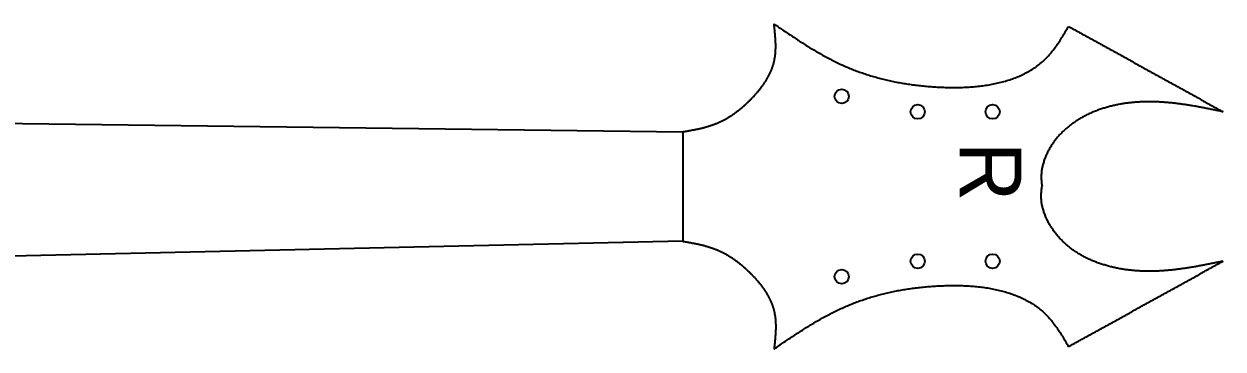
# Model space of a CAD drawing. Extents: x 19 to 405, y 18 to 182.
# Drawn here: x 249.8 to 405.4, y 62.7 to 104.9 of the extents above; entities that cross this region are included whole.
import ezdxf

# ---------------------------------------------------------------- set-up
doc = ezdxf.new("R2010")
doc.units = 0
doc.layers.get('0').update_dxf_attribs({"linetype": 'CONTINUOUS'})

msp = doc.modelspace()

# ---------------------------------------------------------------- linework, layer by layer
for p, q in [((196.4631, 92.6347), (335.2717, 90.8984)), ((335.2717, 90.8984), (335.2717, 76.7033)), ((335.2717, 76.7033), (196.4631, 73.5869))]:
    msp.add_line(p, q)
for points in [[(335.272, 90.8984, 0), (335.364, 90.9145, 0), (335.456, 90.9306, 0), (335.548, 90.9467, 0), (335.64, 90.9629, 0), (335.732, 90.9791, 0), (335.824, 90.9954, 0), (335.916, 91.0119, 0), (336.008, 91.0284, 0), (336.1, 91.045, 0), (336.191, 91.0618, 0), (336.283, 91.0787, 0), (336.375, 91.0958, 0), (336.466, 91.1131, 0), (336.558, 91.1306, 0), (336.649, 91.1483, 0), (336.741, 91.1663, 0), (336.832, 91.1845, 0), (336.923, 91.2029, 0), (337.014, 91.2217, 0), (337.105, 91.2407, 0), (337.196, 91.26, 0), (337.286, 91.2797, 0), (337.377, 91.2997, 0), (337.467, 91.3201, 0), (337.557, 91.3408, 0), (337.647, 91.362, 0), (337.737, 91.3835, 0), (337.827, 91.4054, 0), (337.916, 91.4278, 0), (338.006, 91.4507, 0), (338.095, 91.474, 0), (338.184, 91.4978, 0), (338.272, 91.5221, 0), (338.361, 91.5469, 0), (338.449, 91.5722, 0), (338.537, 91.5981, 0), (338.625, 91.6245, 0), (338.713, 91.6515, 0), (338.8, 91.6791, 0), (338.887, 91.7073, 0), (338.974, 91.7361, 0), (339.061, 91.7656, 0), (339.147, 91.7957, 0), (339.233, 91.8265, 0), (339.319, 91.858, 0), (339.405, 91.8901, 0), (339.49, 91.923, 0), (339.575, 91.9566, 0), (339.659, 91.991, 0), (339.744, 92.0261, 0), (339.828, 92.0619, 0), (339.911, 92.0985, 0), (339.995, 92.1357, 0), (340.078, 92.1737, 0), (340.161, 92.2124, 0), (340.243, 92.2518, 0), (340.325, 92.2919, 0), (340.407, 92.3327, 0), (340.489, 92.3742, 0), (340.57, 92.4163, 0), (340.651, 92.4592, 0), (340.732, 92.5026, 0), (340.812, 92.5468, 0), (340.892, 92.5916, 0), (340.972, 92.6371, 0), (341.052, 92.6832, 0), (341.131, 92.7299, 0), (341.21, 92.7773, 0), (341.288, 92.8253, 0), (341.367, 92.8739, 0), (341.445, 92.9231, 0), (341.522, 92.9729, 0), (341.6, 93.0233, 0), (341.677, 93.0744, 0), (341.754, 93.126, 0), (341.83, 93.1782, 0), (341.907, 93.2309, 0), (341.982, 93.2843, 0), (342.058, 93.3382, 0), (342.133, 93.3927, 0), (342.208, 93.4477, 0), (342.283, 93.5032, 0), (342.358, 93.5593, 0), (342.432, 93.616, 0), (342.506, 93.6732, 0), (342.579, 93.7308, 0), (342.653, 93.789, 0), (342.726, 93.8478, 0), (342.798, 93.907, 0), (342.871, 93.9667, 0), (342.943, 94.0269, 0), (343.015, 94.0876, 0), (343.086, 94.1488, 0), (343.157, 94.2104, 0), (343.228, 94.2726, 0), (343.299, 94.3352, 0), (343.369, 94.3982, 0), (343.439, 94.4617, 0), (343.509, 94.5256, 0), (343.579, 94.59, 0), (343.648, 94.6548, 0), (343.717, 94.72, 0), (343.785, 94.7857, 0), (343.854, 94.8517, 0), (343.922, 94.9182, 0), (343.99, 94.9851, 0), (344.057, 95.0524, 0), (344.124, 95.12, 0), (344.191, 95.1881, 0), (344.258, 95.2565, 0), (344.324, 95.3253, 0), (344.39, 95.3945, 0), (344.455, 95.4641, 0), (344.52, 95.5341, 0), (344.585, 95.6044, 0), (344.65, 95.6751, 0), (344.713, 95.7462, 0), (344.777, 95.8177, 0), (344.84, 95.8895, 0), (344.903, 95.9617, 0), (344.965, 96.0343, 0), (345.026, 96.1072, 0), (345.087, 96.1804, 0), (345.148, 96.2541, 0), (345.208, 96.3281, 0), (345.268, 96.4024, 0), (345.327, 96.4771, 0), (345.385, 96.5521, 0), (345.443, 96.6275, 0), (345.5, 96.7032, 0), (345.556, 96.7793, 0), (345.612, 96.8557, 0), (345.668, 96.9324, 0), (345.722, 97.0095, 0), (345.776, 97.0869, 0), (345.829, 97.1647, 0), (345.882, 97.2428, 0), (345.934, 97.3212, 0), (345.985, 97.3999, 0), (346.035, 97.4789, 0), (346.085, 97.5583, 0), (346.134, 97.638, 0), (346.182, 97.718, 0), (346.229, 97.7983, 0), (346.275, 97.8789, 0), (346.321, 97.9599, 0), (346.365, 98.0411, 0), (346.409, 98.1226, 0), (346.452, 98.2045, 0), (346.494, 98.2867, 0), (346.535, 98.3691, 0), (346.576, 98.4519, 0), (346.615, 98.5349, 0), (346.653, 98.6182, 0), (346.691, 98.7019, 0), (346.727, 98.7858, 0), (346.763, 98.87, 0), (346.797, 98.9545, 0), (346.83, 99.0392, 0), (346.863, 99.1243, 0), (346.894, 99.2096, 0), (346.924, 99.2952, 0), (346.954, 99.381, 0), (346.982, 99.4672, 0), (347.009, 99.5536, 0), (347.035, 99.6403, 0), (347.059, 99.7272, 0), (347.083, 99.8144, 0), (347.105, 99.9019, 0), (347.127, 99.9896, 0), (347.147, 100.078, 0), (347.166, 100.166, 0), (347.183, 100.254, 0), (347.2, 100.343, 0), (347.216, 100.432, 0), (347.23, 100.521, 0), (347.244, 100.61, 0), (347.256, 100.7, 0), (347.268, 100.79, 0), (347.278, 100.88, 0), (347.288, 100.97, 0), (347.296, 101.061, 0), (347.304, 101.151, 0), (347.311, 101.242, 0), (347.317, 101.333, 0), (347.322, 101.424, 0), (347.326, 101.516, 0), (347.329, 101.607, 0), (347.332, 101.699, 0), (347.334, 101.791, 0), (347.335, 101.883, 0), (347.336, 101.975, 0), (347.335, 102.068, 0), (347.335, 102.16, 0), (347.333, 102.253, 0), (347.331, 102.346, 0), (347.328, 102.439, 0), (347.325, 102.532, 0), (347.321, 102.625, 0), (347.317, 102.718, 0), (347.312, 102.811, 0), (347.306, 102.905, 0), (347.3, 102.999, 0), (347.294, 103.092, 0), (347.287, 103.186, 0), (347.28, 103.28, 0), (347.273, 103.374, 0), (347.265, 103.468, 0), (347.257, 103.562, 0), (347.248, 103.656, 0), (347.239, 103.75, 0), (347.23, 103.845, 0), (347.221, 103.939, 0), (347.211, 104.033, 0), (347.202, 104.128, 0), (347.192, 104.222, 0), (347.182, 104.317, 0), (347.171, 104.411, 0), (347.161, 104.506, 0), (347.151, 104.6, 0), (347.14, 104.695, 0), (347.13, 104.79, 0), (347.119, 104.884, 0)], [(347.119, 104.884, 0), (347.279, 104.775, 0), (347.438, 104.666, 0), (347.598, 104.557, 0), (347.758, 104.448, 0), (347.917, 104.34, 0), (348.077, 104.231, 0), (348.237, 104.122, 0), (348.397, 104.014, 0), (348.557, 103.906, 0), (348.717, 103.798, 0), (348.877, 103.69, 0), (349.037, 103.582, 0), (349.197, 103.475, 0), (349.357, 103.368, 0), (349.518, 103.261, 0), (349.678, 103.155, 0), (349.839, 103.049, 0), (350, 102.943, 0), (350.161, 102.838, 0), (350.322, 102.733, 0), (350.483, 102.628, 0), (350.645, 102.524, 0), (350.807, 102.421, 0), (350.968, 102.318, 0), (351.131, 102.215, 0), (351.293, 102.113, 0), (351.455, 102.012, 0), (351.618, 101.911, 0), (351.781, 101.811, 0), (351.944, 101.711, 0), (352.108, 101.612, 0), (352.271, 101.514, 0), (352.435, 101.417, 0), (352.599, 101.32, 0), (352.764, 101.224, 0), (352.929, 101.128, 0), (353.094, 101.034, 0), (353.259, 100.94, 0), (353.425, 100.847, 0), (353.591, 100.755, 0), (353.757, 100.664, 0), (353.924, 100.573, 0), (354.091, 100.484, 0), (354.258, 100.395, 0), (354.426, 100.308, 0), (354.594, 100.221, 0), (354.763, 100.136, 0), (354.932, 100.051, 0), (355.101, 99.9677, 0), (355.27, 99.8853, 0), (355.441, 99.8039, 0), (355.611, 99.7236, 0), (355.782, 99.6445, 0), (355.953, 99.5664, 0), (356.125, 99.4894, 0), (356.297, 99.4136, 0), (356.47, 99.3388, 0), (356.643, 99.2651, 0), (356.817, 99.1925, 0), (356.99, 99.121, 0), (357.165, 99.0505, 0), (357.34, 98.9811, 0), (357.515, 98.9129, 0), (357.691, 98.8456, 0), (357.867, 98.7795, 0), (358.043, 98.7144, 0), (358.22, 98.6504, 0), (358.398, 98.5874, 0), (358.576, 98.5255, 0), (358.754, 98.4647, 0), (358.933, 98.4049, 0), (359.112, 98.3461, 0), (359.292, 98.2884, 0), (359.472, 98.2318, 0), (359.652, 98.1761, 0), (359.833, 98.1216, 0), (360.015, 98.068, 0), (360.197, 98.0155, 0), (360.379, 97.964, 0), (360.562, 97.9136, 0), (360.746, 97.8641, 0), (360.929, 97.8157, 0), (361.114, 97.7683, 0), (361.299, 97.7219, 0), (361.484, 97.6766, 0), (361.67, 97.6322, 0), (361.856, 97.5889, 0), (362.042, 97.5465, 0), (362.23, 97.5052, 0), (362.417, 97.4648, 0), (362.605, 97.4255, 0), (362.794, 97.3871, 0), (362.983, 97.3498, 0), (363.173, 97.3134, 0), (363.363, 97.278, 0), (363.553, 97.2436, 0), (363.744, 97.2102, 0), (363.936, 97.1777, 0), (364.128, 97.1462, 0), (364.32, 97.1157, 0), (364.513, 97.0862, 0), (364.707, 97.0576, 0), (364.901, 97.03, 0), (365.095, 97.0033, 0), (365.291, 96.9776, 0), (365.486, 96.9528, 0), (365.682, 96.929, 0), (365.879, 96.9062, 0), (366.076, 96.8843, 0), (366.273, 96.8633, 0), (366.471, 96.8433, 0), (366.67, 96.8242, 0), (366.869, 96.8061, 0), (367.069, 96.7888, 0), (367.269, 96.7725, 0), (367.47, 96.7572, 0), (367.671, 96.7427, 0), (367.873, 96.7292, 0), (368.075, 96.7166, 0), (368.278, 96.7049, 0), (368.481, 96.6942, 0), (368.684, 96.6845, 0), (368.888, 96.6758, 0), (369.093, 96.6681, 0), (369.297, 96.6614, 0), (369.502, 96.6559, 0), (369.708, 96.6514, 0), (369.913, 96.6481, 0), (370.119, 96.6459, 0), (370.324, 96.6449, 0), (370.53, 96.645, 0), (370.736, 96.6464, 0), (370.942, 96.6491, 0), (371.148, 96.653, 0), (371.354, 96.6582, 0), (371.559, 96.6648, 0), (371.765, 96.6726, 0), (371.97, 96.6819, 0), (372.176, 96.6925, 0), (372.381, 96.7045, 0), (372.585, 96.718, 0), (372.79, 96.7329, 0), (372.994, 96.7493, 0), (373.197, 96.7672, 0), (373.401, 96.7867, 0), (373.603, 96.8077, 0), (373.806, 96.8302, 0), (374.008, 96.8544, 0), (374.209, 96.8802, 0), (374.409, 96.9077, 0), (374.609, 96.9368, 0), (374.809, 96.9677, 0), (375.007, 97.0002, 0), (375.205, 97.0345, 0), (375.402, 97.0706, 0), (375.598, 97.1084, 0), (375.794, 97.1481, 0), (375.988, 97.1896, 0), (376.181, 97.233, 0), (376.374, 97.2783, 0), (376.565, 97.3254, 0), (376.756, 97.3746, 0), (376.945, 97.4256, 0), (377.134, 97.4787, 0), (377.321, 97.5338, 0), (377.507, 97.5909, 0), (377.691, 97.65, 0), (377.875, 97.7113, 0), (378.057, 97.7746, 0), (378.238, 97.8401, 0), (378.417, 97.9077, 0), (378.595, 97.9775, 0), (378.772, 98.0495, 0), (378.947, 98.1237, 0), (379.12, 98.2001, 0), (379.292, 98.2789, 0), (379.462, 98.3599, 0), (379.631, 98.4432, 0), (379.798, 98.5289, 0), (379.964, 98.6169, 0), (380.127, 98.7074, 0), (380.289, 98.8002, 0), (380.449, 98.8955, 0), (380.607, 98.9932, 0), (380.763, 99.0935, 0), (380.918, 99.1962, 0), (381.07, 99.3015, 0), (381.221, 99.4093, 0), (381.369, 99.5197, 0), (381.515, 99.6327, 0), (381.659, 99.7483, 0), (381.801, 99.8666, 0), (381.941, 99.9876, 0), (382.079, 100.111, 0), (382.214, 100.238, 0), (382.347, 100.367, 0), (382.478, 100.499, 0), (382.606, 100.633, 0), (382.732, 100.771, 0), (382.856, 100.91, 0), (382.978, 101.052, 0), (383.098, 101.197, 0), (383.217, 101.343, 0), (383.333, 101.492, 0), (383.448, 101.643, 0), (383.561, 101.796, 0), (383.673, 101.95, 0), (383.783, 102.106, 0), (383.892, 102.264, 0), (384, 102.423, 0), (384.106, 102.583, 0), (384.212, 102.745, 0), (384.316, 102.908, 0), (384.42, 103.071, 0), (384.523, 103.236, 0), (384.625, 103.402, 0), (384.727, 103.568, 0), (384.828, 103.735, 0), (384.928, 103.903, 0), (385.028, 104.071, 0), (385.128, 104.239, 0), (385.228, 104.408, 0), (385.328, 104.576, 0)], [(385.328, 104.576, 0), (385.486, 104.489, 0), (385.643, 104.402, 0), (385.801, 104.315, 0), (385.959, 104.227, 0), (386.116, 104.14, 0), (386.274, 104.053, 0), (386.432, 103.965, 0), (386.59, 103.878, 0), (386.747, 103.791, 0), (386.905, 103.704, 0), (387.063, 103.616, 0), (387.22, 103.529, 0), (387.378, 103.442, 0), (387.536, 103.355, 0), (387.694, 103.267, 0), (387.851, 103.18, 0), (388.009, 103.093, 0), (388.167, 103.006, 0), (388.324, 102.918, 0), (388.482, 102.831, 0), (388.64, 102.744, 0), (388.797, 102.657, 0), (388.955, 102.569, 0), (389.113, 102.482, 0), (389.271, 102.395, 0), (389.428, 102.307, 0), (389.586, 102.22, 0), (389.744, 102.133, 0), (389.901, 102.046, 0), (390.059, 101.958, 0), (390.217, 101.871, 0), (390.375, 101.784, 0), (390.532, 101.697, 0), (390.69, 101.609, 0), (390.848, 101.522, 0), (391.005, 101.435, 0), (391.163, 101.348, 0), (391.321, 101.26, 0), (391.478, 101.173, 0), (391.636, 101.086, 0), (391.794, 100.999, 0), (391.952, 100.911, 0), (392.109, 100.824, 0), (392.267, 100.737, 0), (392.425, 100.649, 0), (392.582, 100.562, 0), (392.74, 100.475, 0), (392.898, 100.388, 0), (393.056, 100.3, 0), (393.213, 100.213, 0), (393.371, 100.126, 0), (393.529, 100.039, 0), (393.686, 99.9514, 0), (393.844, 99.8641, 0), (394.002, 99.7768, 0), (394.16, 99.6896, 0), (394.317, 99.6023, 0), (394.475, 99.515, 0), (394.633, 99.4278, 0), (394.79, 99.3405, 0), (394.948, 99.2533, 0), (395.106, 99.166, 0), (395.263, 99.0787, 0), (395.421, 98.9915, 0), (395.579, 98.9042, 0), (395.737, 98.8169, 0), (395.894, 98.7297, 0), (396.052, 98.6424, 0), (396.21, 98.5552, 0), (396.367, 98.4679, 0), (396.525, 98.3806, 0), (396.683, 98.2934, 0), (396.841, 98.2061, 0), (396.998, 98.1188, 0), (397.156, 98.0316, 0), (397.314, 97.9443, 0), (397.471, 97.857, 0), (397.629, 97.7698, 0), (397.787, 97.6825, 0), (397.944, 97.5953, 0), (398.102, 97.508, 0), (398.26, 97.4207, 0), (398.418, 97.3335, 0), (398.575, 97.2462, 0), (398.733, 97.1589, 0), (398.891, 97.0717, 0), (399.048, 96.9844, 0), (399.206, 96.8972, 0), (399.364, 96.8099, 0), (399.522, 96.7226, 0), (399.679, 96.6354, 0), (399.837, 96.5481, 0), (399.995, 96.4608, 0), (400.152, 96.3736, 0), (400.31, 96.2863, 0), (400.468, 96.1991, 0), (400.625, 96.1118, 0), (400.783, 96.0245, 0), (400.941, 95.9373, 0), (401.099, 95.85, 0), (401.256, 95.7627, 0), (401.414, 95.6755, 0), (401.572, 95.5882, 0), (401.729, 95.5009, 0), (401.887, 95.4137, 0), (402.045, 95.3264, 0), (402.203, 95.2392, 0), (402.36, 95.1519, 0), (402.518, 95.0646, 0), (402.676, 94.9774, 0), (402.833, 94.8901, 0), (402.991, 94.8028, 0), (403.149, 94.7156, 0), (403.307, 94.6283, 0), (403.464, 94.5411, 0), (403.622, 94.4538, 0), (403.78, 94.3665, 0), (403.937, 94.2793, 0), (404.095, 94.192, 0), (404.253, 94.1047, 0), (404.41, 94.0175, 0), (404.568, 93.9302, 0), (404.726, 93.843, 0), (404.884, 93.7557, 0), (405.041, 93.6684, 0), (405.199, 93.5812, 0), (405.357, 93.4939, 0)], [(405.357, 93.4939, 0), (405.227, 93.5206, 0), (405.097, 93.5473, 0), (404.968, 93.5739, 0), (404.838, 93.6005, 0), (404.709, 93.6271, 0), (404.579, 93.6536, 0), (404.449, 93.6801, 0), (404.32, 93.7065, 0), (404.19, 93.7328, 0), (404.06, 93.7591, 0), (403.931, 93.7852, 0), (403.801, 93.8112, 0), (403.671, 93.8371, 0), (403.542, 93.8629, 0), (403.412, 93.8885, 0), (403.282, 93.914, 0), (403.152, 93.9394, 0), (403.023, 93.9645, 0), (402.893, 93.9895, 0), (402.763, 94.0143, 0), (402.633, 94.0389, 0), (402.503, 94.0633, 0), (402.373, 94.0875, 0), (402.243, 94.1114, 0), (402.113, 94.1351, 0), (401.984, 94.1585, 0), (401.854, 94.1817, 0), (401.724, 94.2047, 0), (401.593, 94.2273, 0), (401.463, 94.2497, 0), (401.333, 94.2717, 0), (401.203, 94.2935, 0), (401.073, 94.3149, 0), (400.943, 94.3361, 0), (400.812, 94.3568, 0), (400.682, 94.3773, 0), (400.552, 94.3973, 0), (400.421, 94.417, 0), (400.291, 94.4363, 0), (400.161, 94.4553, 0), (400.03, 94.4738, 0), (399.899, 94.492, 0), (399.769, 94.5097, 0), (399.638, 94.527, 0), (399.508, 94.5438, 0), (399.377, 94.5602, 0), (399.246, 94.5762, 0), (399.115, 94.5917, 0), (398.984, 94.6067, 0), (398.853, 94.6212, 0), (398.722, 94.6352, 0), (398.591, 94.6487, 0), (398.46, 94.6617, 0), (398.329, 94.6742, 0), (398.198, 94.6861, 0), (398.066, 94.6975, 0), (397.935, 94.7084, 0), (397.804, 94.7186, 0), (397.672, 94.7283, 0), (397.541, 94.7374, 0), (397.409, 94.7459, 0), (397.277, 94.7539, 0), (397.146, 94.7611, 0), (397.014, 94.7678, 0), (396.882, 94.7738, 0), (396.75, 94.7792, 0), (396.618, 94.784, 0), (396.486, 94.788, 0), (396.354, 94.7914, 0), (396.222, 94.7941, 0), (396.089, 94.7961, 0), (395.957, 94.7974, 0), (395.824, 94.798, 0), (395.692, 94.7979, 0), (395.559, 94.797, 0), (395.427, 94.7954, 0), (395.294, 94.7931, 0), (395.161, 94.7899, 0), (395.028, 94.786, 0), (394.895, 94.7813, 0), (394.762, 94.7758, 0), (394.628, 94.7696, 0), (394.495, 94.7625, 0), (394.362, 94.7545, 0), (394.228, 94.7458, 0), (394.095, 94.7362, 0), (393.961, 94.7257, 0), (393.827, 94.7144, 0), (393.693, 94.7022, 0), (393.56, 94.6891, 0), (393.426, 94.6752, 0), (393.292, 94.6604, 0), (393.158, 94.6446, 0), (393.024, 94.628, 0), (392.889, 94.6105, 0), (392.756, 94.592, 0), (392.622, 94.5727, 0), (392.488, 94.5524, 0), (392.354, 94.5312, 0), (392.22, 94.509, 0), (392.087, 94.4859, 0), (391.953, 94.4619, 0), (391.82, 94.4369, 0), (391.686, 94.411, 0), (391.553, 94.3841, 0), (391.42, 94.3562, 0), (391.288, 94.3273, 0), (391.155, 94.2975, 0), (391.023, 94.2667, 0), (390.891, 94.2349, 0), (390.759, 94.2021, 0), (390.628, 94.1682, 0), (390.496, 94.1334, 0), (390.366, 94.0975, 0), (390.235, 94.0607, 0), (390.105, 94.0228, 0), (389.975, 93.9838, 0), (389.845, 93.9439, 0), (389.716, 93.9028, 0), (389.587, 93.8608, 0), (389.459, 93.8176, 0), (389.331, 93.7734, 0), (389.203, 93.7282, 0), (389.076, 93.6818, 0), (388.95, 93.6344, 0), (388.823, 93.5859, 0), (388.698, 93.5363, 0), (388.573, 93.4856, 0), (388.448, 93.4338, 0), (388.324, 93.3808, 0), (388.2, 93.3268, 0), (388.078, 93.2716, 0), (387.955, 93.2153, 0), (387.833, 93.1579, 0), (387.712, 93.0993, 0), (387.592, 93.0396, 0), (387.472, 92.9787, 0), (387.353, 92.9167, 0), (387.234, 92.8535, 0), (387.116, 92.7892, 0), (386.999, 92.7236, 0), (386.883, 92.6569, 0), (386.767, 92.589, 0), (386.652, 92.5199, 0), (386.538, 92.4496, 0), (386.425, 92.3781, 0), (386.312, 92.3053, 0), (386.201, 92.2314, 0), (386.09, 92.1562, 0), (385.98, 92.0799, 0), (385.871, 92.0022, 0), (385.762, 91.9234, 0), (385.655, 91.8432, 0), (385.548, 91.7619, 0), (385.443, 91.6793, 0), (385.338, 91.5954, 0), (385.235, 91.5102, 0), (385.132, 91.4238, 0), (385.03, 91.336, 0), (384.929, 91.247, 0), (384.83, 91.1567, 0), (384.731, 91.0651, 0), (384.633, 90.9722, 0), (384.537, 90.878, 0), (384.441, 90.7825, 0), (384.347, 90.6856, 0), (384.253, 90.5874, 0), (384.161, 90.4879, 0), (384.07, 90.387, 0), (383.98, 90.2848, 0), (383.891, 90.1813, 0), (383.804, 90.0765, 0), (383.718, 89.9705, 0), (383.633, 89.8633, 0), (383.549, 89.7549, 0), (383.467, 89.6453, 0), (383.386, 89.5347, 0), (383.307, 89.423, 0), (383.229, 89.3102, 0), (383.153, 89.1964, 0), (383.079, 89.0817, 0), (383.006, 88.966, 0), (382.934, 88.8494, 0), (382.865, 88.7319, 0), (382.797, 88.6135, 0), (382.731, 88.4944, 0), (382.667, 88.3744, 0), (382.605, 88.2538, 0), (382.544, 88.1324, 0), (382.486, 88.0103, 0), (382.43, 87.8875, 0), (382.375, 87.7642, 0), (382.323, 87.6402, 0), (382.273, 87.5157, 0), (382.225, 87.3907, 0), (382.179, 87.2652, 0), (382.136, 87.1392, 0), (382.095, 87.0128, 0), (382.056, 86.886, 0), (382.019, 86.7589, 0), (381.985, 86.6314, 0), (381.953, 86.5036, 0), (381.924, 86.3756, 0), (381.897, 86.2473, 0), (381.873, 86.1189, 0), (381.852, 85.9903, 0), (381.833, 85.8615, 0), (381.817, 85.7327, 0), (381.803, 85.6038, 0), (381.793, 85.4748, 0), (381.785, 85.3459, 0), (381.78, 85.217, 0), (381.778, 85.0881, 0), (381.778, 84.9592, 0), (381.781, 84.8304, 0), (381.787, 84.7016, 0), (381.795, 84.5729, 0), (381.805, 84.4441, 0), (381.818, 84.3154, 0), (381.833, 84.1867, 0), (381.85, 84.0581, 0), (381.87, 83.9295, 0), (381.891, 83.8009, 0)], [(405.357, 74.1078, 0), (405.227, 74.0812, 0), (405.097, 74.0545, 0), (404.968, 74.0278, 0), (404.838, 74.0012, 0), (404.709, 73.9746, 0), (404.579, 73.9481, 0), (404.449, 73.9216, 0), (404.32, 73.8952, 0), (404.19, 73.8689, 0), (404.06, 73.8427, 0), (403.931, 73.8165, 0), (403.801, 73.7905, 0), (403.671, 73.7646, 0), (403.542, 73.7388, 0), (403.412, 73.7132, 0), (403.282, 73.6877, 0), (403.152, 73.6624, 0), (403.023, 73.6372, 0), (402.893, 73.6122, 0), (402.763, 73.5874, 0), (402.633, 73.5628, 0), (402.503, 73.5385, 0), (402.373, 73.5143, 0), (402.243, 73.4904, 0), (402.113, 73.4667, 0), (401.984, 73.4432, 0), (401.854, 73.42, 0), (401.724, 73.3971, 0), (401.593, 73.3744, 0), (401.463, 73.3521, 0), (401.333, 73.33, 0), (401.203, 73.3082, 0), (401.073, 73.2868, 0), (400.943, 73.2657, 0), (400.812, 73.2449, 0), (400.682, 73.2245, 0), (400.552, 73.2044, 0), (400.421, 73.1847, 0), (400.291, 73.1654, 0), (400.161, 73.1465, 0), (400.03, 73.1279, 0), (399.899, 73.1098, 0), (399.769, 73.0921, 0), (399.638, 73.0748, 0), (399.508, 73.0579, 0), (399.377, 73.0415, 0), (399.246, 73.0256, 0), (399.115, 73.0101, 0), (398.984, 72.9951, 0), (398.853, 72.9806, 0), (398.722, 72.9665, 0), (398.591, 72.953, 0), (398.46, 72.94, 0), (398.329, 72.9276, 0), (398.198, 72.9156, 0), (398.066, 72.9042, 0), (397.935, 72.8934, 0), (397.804, 72.8831, 0), (397.672, 72.8734, 0), (397.541, 72.8643, 0), (397.409, 72.8558, 0), (397.277, 72.8479, 0), (397.146, 72.8406, 0), (397.014, 72.8339, 0), (396.882, 72.8279, 0), (396.75, 72.8225, 0), (396.618, 72.8178, 0), (396.486, 72.8137, 0), (396.354, 72.8103, 0), (396.222, 72.8076, 0), (396.089, 72.8056, 0), (395.957, 72.8043, 0), (395.824, 72.8037, 0), (395.692, 72.8038, 0), (395.559, 72.8047, 0), (395.427, 72.8063, 0), (395.294, 72.8087, 0), (395.161, 72.8118, 0), (395.028, 72.8157, 0), (394.895, 72.8204, 0), (394.762, 72.8259, 0), (394.628, 72.8322, 0), (394.495, 72.8393, 0), (394.362, 72.8472, 0), (394.228, 72.856, 0), (394.095, 72.8656, 0), (393.961, 72.876, 0), (393.827, 72.8874, 0), (393.693, 72.8995, 0), (393.56, 72.9126, 0), (393.426, 72.9266, 0), (393.292, 72.9414, 0), (393.158, 72.9571, 0), (393.024, 72.9737, 0), (392.889, 72.9913, 0), (392.756, 73.0097, 0), (392.622, 73.0291, 0), (392.488, 73.0494, 0), (392.354, 73.0706, 0), (392.22, 73.0927, 0), (392.087, 73.1158, 0), (391.953, 73.1398, 0), (391.82, 73.1648, 0), (391.686, 73.1908, 0), (391.553, 73.2177, 0), (391.42, 73.2456, 0), (391.288, 73.2744, 0), (391.155, 73.3042, 0), (391.023, 73.3351, 0), (390.891, 73.3669, 0), (390.759, 73.3997, 0), (390.628, 73.4335, 0), (390.496, 73.4683, 0), (390.366, 73.5042, 0), (390.235, 73.5411, 0), (390.105, 73.579, 0), (389.975, 73.6179, 0), (389.845, 73.6579, 0), (389.716, 73.6989, 0), (389.587, 73.741, 0), (389.459, 73.7841, 0), (389.331, 73.8283, 0), (389.203, 73.8736, 0), (389.076, 73.9199, 0), (388.95, 73.9674, 0), (388.823, 74.0159, 0), (388.698, 74.0655, 0), (388.573, 74.1162, 0), (388.448, 74.168, 0), (388.324, 74.2209, 0), (388.2, 74.275, 0), (388.078, 74.3301, 0), (387.955, 74.3864, 0), (387.833, 74.4438, 0), (387.712, 74.5024, 0), (387.592, 74.5621, 0), (387.472, 74.623, 0), (387.353, 74.685, 0), (387.234, 74.7482, 0), (387.116, 74.8126, 0), (386.999, 74.8781, 0), (386.883, 74.9449, 0), (386.767, 75.0128, 0), (386.652, 75.0819, 0), (386.538, 75.1522, 0), (386.425, 75.2237, 0), (386.312, 75.2964, 0), (386.201, 75.3703, 0), (386.09, 75.4455, 0), (385.98, 75.5219, 0), (385.871, 75.5995, 0), (385.762, 75.6784, 0), (385.655, 75.7585, 0), (385.548, 75.8399, 0), (385.443, 75.9225, 0), (385.338, 76.0064, 0), (385.235, 76.0915, 0), (385.132, 76.178, 0), (385.03, 76.2657, 0), (384.929, 76.3547, 0), (384.83, 76.445, 0), (384.731, 76.5366, 0), (384.633, 76.6295, 0), (384.537, 76.7238, 0), (384.441, 76.8193, 0), (384.347, 76.9162, 0), (384.253, 77.0143, 0), (384.161, 77.1139, 0), (384.07, 77.2147, 0), (383.98, 77.3169, 0), (383.891, 77.4205, 0), (383.804, 77.5252, 0), (383.718, 77.6312, 0), (383.633, 77.7385, 0), (383.549, 77.8469, 0), (383.467, 77.9564, 0), (383.386, 78.067, 0), (383.307, 78.1788, 0), (383.229, 78.2915, 0), (383.153, 78.4053, 0), (383.079, 78.5201, 0), (383.006, 78.6358, 0), (382.934, 78.7524, 0), (382.865, 78.8699, 0), (382.797, 78.9882, 0), (382.731, 79.1074, 0), (382.667, 79.2273, 0), (382.605, 79.348, 0), (382.544, 79.4694, 0), (382.486, 79.5915, 0), (382.43, 79.7142, 0), (382.375, 79.8376, 0), (382.323, 79.9615, 0), (382.273, 80.086, 0), (382.225, 80.2111, 0), (382.179, 80.3366, 0), (382.136, 80.4626, 0), (382.095, 80.5889, 0), (382.056, 80.7157, 0), (382.019, 80.8429, 0), (381.985, 80.9704, 0), (381.953, 81.0981, 0), (381.924, 81.2262, 0), (381.897, 81.3544, 0), (381.873, 81.4829, 0), (381.852, 81.6115, 0), (381.833, 81.7402, 0), (381.817, 81.8691, 0), (381.803, 81.998, 0), (381.793, 82.1269, 0), (381.785, 82.2559, 0), (381.78, 82.3848, 0), (381.778, 82.5137, 0), (381.778, 82.6425, 0), (381.781, 82.7713, 0), (381.787, 82.9001, 0), (381.795, 83.0289, 0), (381.805, 83.1576, 0), (381.818, 83.2863, 0), (381.833, 83.415, 0), (381.85, 83.5436, 0), (381.87, 83.6723, 0), (381.891, 83.8009, 0)], [(335.272, 76.7033, 0), (335.364, 76.6872, 0), (335.456, 76.6711, 0), (335.548, 76.655, 0), (335.64, 76.6388, 0), (335.732, 76.6226, 0), (335.824, 76.6063, 0), (335.916, 76.5899, 0), (336.008, 76.5734, 0), (336.1, 76.5567, 0), (336.191, 76.54, 0), (336.283, 76.523, 0), (336.375, 76.5059, 0), (336.466, 76.4886, 0), (336.558, 76.4711, 0), (336.649, 76.4534, 0), (336.741, 76.4355, 0), (336.832, 76.4173, 0), (336.923, 76.3988, 0), (337.014, 76.3801, 0), (337.105, 76.3611, 0), (337.196, 76.3417, 0), (337.286, 76.322, 0), (337.377, 76.302, 0), (337.467, 76.2817, 0), (337.557, 76.2609, 0), (337.647, 76.2398, 0), (337.737, 76.2183, 0), (337.827, 76.1963, 0), (337.916, 76.1739, 0), (338.006, 76.1511, 0), (338.095, 76.1278, 0), (338.184, 76.104, 0), (338.272, 76.0797, 0), (338.361, 76.0549, 0), (338.449, 76.0296, 0), (338.537, 76.0037, 0), (338.625, 75.9773, 0), (338.713, 75.9502, 0), (338.8, 75.9226, 0), (338.887, 75.8944, 0), (338.974, 75.8656, 0), (339.061, 75.8362, 0), (339.147, 75.806, 0), (339.233, 75.7753, 0), (339.319, 75.7438, 0), (339.405, 75.7116, 0), (339.49, 75.6787, 0), (339.575, 75.6451, 0), (339.659, 75.6108, 0), (339.744, 75.5757, 0), (339.828, 75.5398, 0), (339.911, 75.5033, 0), (339.995, 75.466, 0), (340.078, 75.428, 0), (340.161, 75.3893, 0), (340.243, 75.3499, 0), (340.325, 75.3098, 0), (340.407, 75.269, 0), (340.489, 75.2276, 0), (340.57, 75.1854, 0), (340.651, 75.1426, 0), (340.732, 75.0991, 0), (340.812, 75.0549, 0), (340.892, 75.0101, 0), (340.972, 74.9647, 0), (341.052, 74.9186, 0), (341.131, 74.8718, 0), (341.21, 74.8245, 0), (341.288, 74.7765, 0), (341.367, 74.7279, 0), (341.445, 74.6787, 0), (341.522, 74.6288, 0), (341.6, 74.5784, 0), (341.677, 74.5274, 0), (341.754, 74.4758, 0), (341.83, 74.4236, 0), (341.907, 74.3708, 0), (341.982, 74.3175, 0), (342.058, 74.2635, 0), (342.133, 74.2091, 0), (342.208, 74.1541, 0), (342.283, 74.0985, 0), (342.358, 74.0424, 0), (342.432, 73.9858, 0), (342.506, 73.9286, 0), (342.579, 73.8709, 0), (342.653, 73.8127, 0), (342.726, 73.754, 0), (342.798, 73.6948, 0), (342.871, 73.635, 0), (342.943, 73.5748, 0), (343.015, 73.5141, 0), (343.086, 73.453, 0), (343.157, 73.3913, 0), (343.228, 73.3292, 0), (343.299, 73.2666, 0), (343.369, 73.2036, 0), (343.439, 73.1401, 0), (343.509, 73.0761, 0), (343.579, 73.0118, 0), (343.648, 72.947, 0), (343.717, 72.8817, 0), (343.785, 72.8161, 0), (343.854, 72.75, 0), (343.922, 72.6835, 0), (343.99, 72.6167, 0), (344.057, 72.5494, 0), (344.124, 72.4817, 0), (344.191, 72.4137, 0), (344.258, 72.3452, 0), (344.324, 72.2764, 0), (344.39, 72.2072, 0), (344.455, 72.1376, 0), (344.52, 72.0677, 0), (344.585, 71.9973, 0), (344.65, 71.9266, 0), (344.713, 71.8555, 0), (344.777, 71.7841, 0), (344.84, 71.7122, 0), (344.903, 71.64, 0), (344.965, 71.5675, 0), (345.026, 71.4946, 0), (345.087, 71.4213, 0), (345.148, 71.3477, 0), (345.208, 71.2737, 0), (345.268, 71.1994, 0), (345.327, 71.1247, 0), (345.385, 71.0496, 0), (345.443, 70.9742, 0), (345.5, 70.8985, 0), (345.556, 70.8225, 0), (345.612, 70.746, 0), (345.668, 70.6693, 0), (345.722, 70.5922, 0), (345.776, 70.5148, 0), (345.829, 70.4371, 0), (345.882, 70.359, 0), (345.934, 70.2806, 0), (345.985, 70.2019, 0), (346.035, 70.1228, 0), (346.085, 70.0435, 0), (346.134, 69.9638, 0), (346.182, 69.8838, 0), (346.229, 69.8035, 0), (346.275, 69.7228, 0), (346.321, 69.6419, 0), (346.365, 69.5606, 0), (346.409, 69.4791, 0), (346.452, 69.3972, 0), (346.494, 69.3151, 0), (346.535, 69.2326, 0), (346.576, 69.1499, 0), (346.615, 69.0668, 0), (346.653, 68.9835, 0), (346.691, 68.8999, 0), (346.727, 68.816, 0), (346.763, 68.7318, 0), (346.797, 68.6473, 0), (346.83, 68.5625, 0), (346.863, 68.4775, 0), (346.894, 68.3922, 0), (346.924, 68.3066, 0), (346.954, 68.2207, 0), (346.982, 68.1346, 0), (347.009, 68.0482, 0), (347.035, 67.9615, 0), (347.059, 67.8745, 0), (347.083, 67.7873, 0), (347.105, 67.6999, 0), (347.127, 67.6122, 0), (347.147, 67.5242, 0), (347.166, 67.436, 0), (347.183, 67.3475, 0), (347.2, 67.2588, 0), (347.216, 67.1698, 0), (347.23, 67.0807, 0), (347.244, 66.9913, 0), (347.256, 66.9016, 0), (347.268, 66.8118, 0), (347.278, 66.7217, 0), (347.288, 66.6315, 0), (347.296, 66.541, 0), (347.304, 66.4504, 0), (347.311, 66.3595, 0), (347.317, 66.2685, 0), (347.322, 66.1773, 0), (347.326, 66.0859, 0), (347.329, 65.9943, 0), (347.332, 65.9025, 0), (347.334, 65.8106, 0), (347.335, 65.7186, 0), (347.336, 65.6264, 0), (347.335, 65.534, 0), (347.335, 65.4415, 0), (347.333, 65.3488, 0), (347.331, 65.2561, 0), (347.328, 65.1632, 0), (347.325, 65.0701, 0), (347.321, 64.977, 0), (347.317, 64.8837, 0), (347.312, 64.7903, 0), (347.306, 64.6968, 0), (347.3, 64.6032, 0), (347.294, 64.5095, 0), (347.287, 64.4158, 0), (347.28, 64.3219, 0), (347.273, 64.2279, 0), (347.265, 64.1339, 0), (347.257, 64.0398, 0), (347.248, 63.9457, 0), (347.239, 63.8514, 0), (347.23, 63.7572, 0), (347.221, 63.6628, 0), (347.211, 63.5684, 0), (347.202, 63.474, 0), (347.192, 63.3795, 0), (347.182, 63.285, 0), (347.171, 63.1905, 0), (347.161, 63.096, 0), (347.151, 63.0014, 0), (347.14, 62.9068, 0), (347.13, 62.8122, 0), (347.119, 62.7176, 0)], [(385.328, 63.0255, 0), (385.486, 63.1127, 0), (385.643, 63.2, 0), (385.801, 63.2872, 0), (385.959, 63.3745, 0), (386.116, 63.4618, 0), (386.274, 63.549, 0), (386.432, 63.6363, 0), (386.59, 63.7236, 0), (386.747, 63.8108, 0), (386.905, 63.8981, 0), (387.063, 63.9853, 0), (387.22, 64.0726, 0), (387.378, 64.1599, 0), (387.536, 64.2471, 0), (387.694, 64.3344, 0), (387.851, 64.4217, 0), (388.009, 64.5089, 0), (388.167, 64.5962, 0), (388.324, 64.6834, 0), (388.482, 64.7707, 0), (388.64, 64.858, 0), (388.797, 64.9452, 0), (388.955, 65.0325, 0), (389.113, 65.1198, 0), (389.271, 65.207, 0), (389.428, 65.2943, 0), (389.586, 65.3816, 0), (389.744, 65.4688, 0), (389.901, 65.5561, 0), (390.059, 65.6433, 0), (390.217, 65.7306, 0), (390.375, 65.8179, 0), (390.532, 65.9051, 0), (390.69, 65.9924, 0), (390.848, 66.0797, 0), (391.005, 66.1669, 0), (391.163, 66.2542, 0), (391.321, 66.3414, 0), (391.478, 66.4287, 0), (391.636, 66.516, 0), (391.794, 66.6032, 0), (391.952, 66.6905, 0), (392.109, 66.7778, 0), (392.267, 66.865, 0), (392.425, 66.9523, 0), (392.582, 67.0395, 0), (392.74, 67.1268, 0), (392.898, 67.2141, 0), (393.056, 67.3013, 0), (393.213, 67.3886, 0), (393.371, 67.4759, 0), (393.529, 67.5631, 0), (393.686, 67.6504, 0), (393.844, 67.7377, 0), (394.002, 67.8249, 0), (394.16, 67.9122, 0), (394.317, 67.9994, 0), (394.475, 68.0867, 0), (394.633, 68.174, 0), (394.79, 68.2612, 0), (394.948, 68.3485, 0), (395.106, 68.4358, 0), (395.263, 68.523, 0), (395.421, 68.6103, 0), (395.579, 68.6975, 0), (395.737, 68.7848, 0), (395.894, 68.8721, 0), (396.052, 68.9593, 0), (396.21, 69.0466, 0), (396.367, 69.1339, 0), (396.525, 69.2211, 0), (396.683, 69.3084, 0), (396.841, 69.3956, 0), (396.998, 69.4829, 0), (397.156, 69.5702, 0), (397.314, 69.6574, 0), (397.471, 69.7447, 0), (397.629, 69.832, 0), (397.787, 69.9192, 0), (397.944, 70.0065, 0), (398.102, 70.0938, 0), (398.26, 70.181, 0), (398.418, 70.2683, 0), (398.575, 70.3555, 0), (398.733, 70.4428, 0), (398.891, 70.5301, 0), (399.048, 70.6173, 0), (399.206, 70.7046, 0), (399.364, 70.7919, 0), (399.522, 70.8791, 0), (399.679, 70.9664, 0), (399.837, 71.0536, 0), (399.995, 71.1409, 0), (400.152, 71.2282, 0), (400.31, 71.3154, 0), (400.468, 71.4027, 0), (400.625, 71.49, 0), (400.783, 71.5772, 0), (400.941, 71.6645, 0), (401.099, 71.7517, 0), (401.256, 71.839, 0), (401.414, 71.9263, 0), (401.572, 72.0135, 0), (401.729, 72.1008, 0), (401.887, 72.1881, 0), (402.045, 72.2753, 0), (402.203, 72.3626, 0), (402.36, 72.4498, 0), (402.518, 72.5371, 0), (402.676, 72.6244, 0), (402.833, 72.7116, 0), (402.991, 72.7989, 0), (403.149, 72.8862, 0), (403.307, 72.9734, 0), (403.464, 73.0607, 0), (403.622, 73.148, 0), (403.78, 73.2352, 0), (403.937, 73.3225, 0), (404.095, 73.4097, 0), (404.253, 73.497, 0), (404.41, 73.5843, 0), (404.568, 73.6715, 0), (404.726, 73.7588, 0), (404.884, 73.8461, 0), (405.041, 73.9333, 0), (405.199, 74.0206, 0), (405.357, 74.1078, 0)], [(347.119, 62.7176, 0), (347.279, 62.8266, 0), (347.438, 62.9356, 0), (347.598, 63.0445, 0), (347.758, 63.1534, 0), (347.917, 63.2622, 0), (348.077, 63.3709, 0), (348.237, 63.4794, 0), (348.397, 63.5878, 0), (348.557, 63.6961, 0), (348.717, 63.8041, 0), (348.877, 63.9119, 0), (349.037, 64.0195, 0), (349.197, 64.1268, 0), (349.357, 64.2338, 0), (349.518, 64.3406, 0), (349.678, 64.447, 0), (349.839, 64.553, 0), (350, 64.6587, 0), (350.161, 64.764, 0), (350.322, 64.8689, 0), (350.483, 64.9734, 0), (350.645, 65.0774, 0), (350.807, 65.1809, 0), (350.968, 65.2839, 0), (351.131, 65.3864, 0), (351.293, 65.4884, 0), (351.455, 65.5898, 0), (351.618, 65.6906, 0), (351.781, 65.7908, 0), (351.944, 65.8904, 0), (352.108, 65.9893, 0), (352.271, 66.0875, 0), (352.435, 66.1851, 0), (352.599, 66.282, 0), (352.764, 66.3781, 0), (352.929, 66.4734, 0), (353.094, 66.568, 0), (353.259, 66.6617, 0), (353.425, 66.7547, 0), (353.591, 66.8468, 0), (353.757, 66.938, 0), (353.924, 67.0284, 0), (354.091, 67.1178, 0), (354.258, 67.2063, 0), (354.426, 67.2938, 0), (354.594, 67.3804, 0), (354.763, 67.466, 0), (354.932, 67.5505, 0), (355.101, 67.634, 0), (355.27, 67.7165, 0), (355.441, 67.7979, 0), (355.611, 67.8781, 0), (355.782, 67.9573, 0), (355.953, 68.0353, 0), (356.125, 68.1123, 0), (356.297, 68.1882, 0), (356.47, 68.263, 0), (356.643, 68.3367, 0), (356.817, 68.4093, 0), (356.99, 68.4808, 0), (357.165, 68.5512, 0), (357.34, 68.6206, 0), (357.515, 68.6889, 0), (357.691, 68.7561, 0), (357.867, 68.8223, 0), (358.043, 68.8873, 0), (358.22, 68.9514, 0), (358.398, 69.0143, 0), (358.576, 69.0762, 0), (358.754, 69.1371, 0), (358.933, 69.1969, 0), (359.112, 69.2556, 0), (359.292, 69.3133, 0), (359.472, 69.37, 0), (359.652, 69.4256, 0), (359.833, 69.4802, 0), (360.015, 69.5337, 0), (360.197, 69.5862, 0), (360.379, 69.6377, 0), (360.562, 69.6882, 0), (360.746, 69.7376, 0), (360.929, 69.786, 0), (361.114, 69.8334, 0), (361.299, 69.8798, 0), (361.484, 69.9252, 0), (361.67, 69.9695, 0), (361.856, 70.0129, 0), (362.042, 70.0552, 0), (362.23, 70.0966, 0), (362.417, 70.1369, 0), (362.605, 70.1762, 0), (362.794, 70.2146, 0), (362.983, 70.252, 0), (363.173, 70.2883, 0), (363.363, 70.3237, 0), (363.553, 70.3582, 0), (363.744, 70.3916, 0), (363.936, 70.424, 0), (364.128, 70.4555, 0), (364.32, 70.486, 0), (364.513, 70.5156, 0), (364.707, 70.5442, 0), (364.901, 70.5718, 0), (365.095, 70.5984, 0), (365.291, 70.6241, 0), (365.486, 70.6489, 0), (365.682, 70.6727, 0), (365.879, 70.6955, 0), (366.076, 70.7175, 0), (366.273, 70.7384, 0), (366.471, 70.7584, 0), (366.67, 70.7775, 0), (366.869, 70.7957, 0), (367.069, 70.8129, 0), (367.269, 70.8292, 0), (367.47, 70.8446, 0), (367.671, 70.859, 0), (367.873, 70.8725, 0), (368.075, 70.8852, 0), (368.278, 70.8968, 0), (368.481, 70.9075, 0), (368.684, 70.9173, 0), (368.888, 70.926, 0), (369.093, 70.9337, 0), (369.297, 70.9403, 0), (369.502, 70.9459, 0), (369.708, 70.9504, 0), (369.913, 70.9537, 0), (370.119, 70.9559, 0), (370.324, 70.9569, 0), (370.53, 70.9567, 0), (370.736, 70.9553, 0), (370.942, 70.9526, 0), (371.148, 70.9487, 0), (371.354, 70.9435, 0), (371.559, 70.937, 0), (371.765, 70.9291, 0), (371.97, 70.9199, 0), (372.176, 70.9093, 0), (372.381, 70.8972, 0), (372.585, 70.8838, 0), (372.79, 70.8689, 0), (372.994, 70.8524, 0), (373.197, 70.8345, 0), (373.401, 70.8151, 0), (373.603, 70.7941, 0), (373.806, 70.7715, 0), (374.008, 70.7473, 0), (374.209, 70.7215, 0), (374.409, 70.6941, 0), (374.609, 70.6649, 0), (374.809, 70.6341, 0), (375.007, 70.6015, 0), (375.205, 70.5672, 0), (375.402, 70.5312, 0), (375.598, 70.4933, 0), (375.794, 70.4536, 0), (375.988, 70.4121, 0), (376.181, 70.3687, 0), (376.374, 70.3235, 0), (376.565, 70.2763, 0), (376.756, 70.2272, 0), (376.945, 70.1761, 0), (377.134, 70.123, 0), (377.321, 70.068, 0), (377.507, 70.0109, 0), (377.691, 69.9517, 0), (377.875, 69.8905, 0), (378.057, 69.8271, 0), (378.238, 69.7617, 0), (378.417, 69.6941, 0), (378.595, 69.6243, 0), (378.772, 69.5523, 0), (378.947, 69.4781, 0), (379.12, 69.4016, 0), (379.292, 69.3229, 0), (379.462, 69.2419, 0), (379.631, 69.1585, 0), (379.798, 69.0729, 0), (379.964, 68.9848, 0), (380.127, 68.8944, 0), (380.289, 68.8015, 0), (380.449, 68.7062, 0), (380.607, 68.6085, 0), (380.763, 68.5083, 0), (380.918, 68.4055, 0), (381.07, 68.3003, 0), (381.221, 68.1924, 0), (381.369, 68.082, 0), (381.515, 67.969, 0), (381.659, 67.8534, 0), (381.801, 67.7351, 0), (381.941, 67.6141, 0), (382.079, 67.4905, 0), (382.214, 67.3641, 0), (382.347, 67.235, 0), (382.478, 67.1031, 0), (382.606, 66.9685, 0), (382.732, 66.8312, 0), (382.856, 66.6915, 0), (382.978, 66.5494, 0), (383.098, 66.4049, 0), (383.217, 66.2583, 0), (383.333, 66.1096, 0), (383.448, 65.9588, 0), (383.561, 65.8062, 0), (383.673, 65.6519, 0), (383.783, 65.4958, 0), (383.892, 65.3382, 0), (384, 65.1791, 0), (384.106, 65.0187, 0), (384.212, 64.857, 0), (384.316, 64.6941, 0), (384.42, 64.5303, 0), (384.523, 64.3654, 0), (384.625, 64.1998, 0), (384.727, 64.0334, 0), (384.828, 63.8663, 0), (384.928, 63.6988, 0), (385.028, 63.5308, 0), (385.128, 63.3625, 0), (385.228, 63.194, 0), (385.328, 63.0255, 0)]]:
    msp.add_polyline3d(points)
for centre in [(355.901, 95.4949), (365.7614, 93.4939), (375.4676, 93.4939), (365.7614, 74.1078), (375.4676, 74.1078), (355.901, 72.1069)]:
    msp.add_circle(centre, 0.9235)

# ---------------------------------------------------------------- texts
msp.add_text('R', height=8, rotation=270).set_placement((371.2142, 89.6016))

doc.saveas('drawing.dxf')
